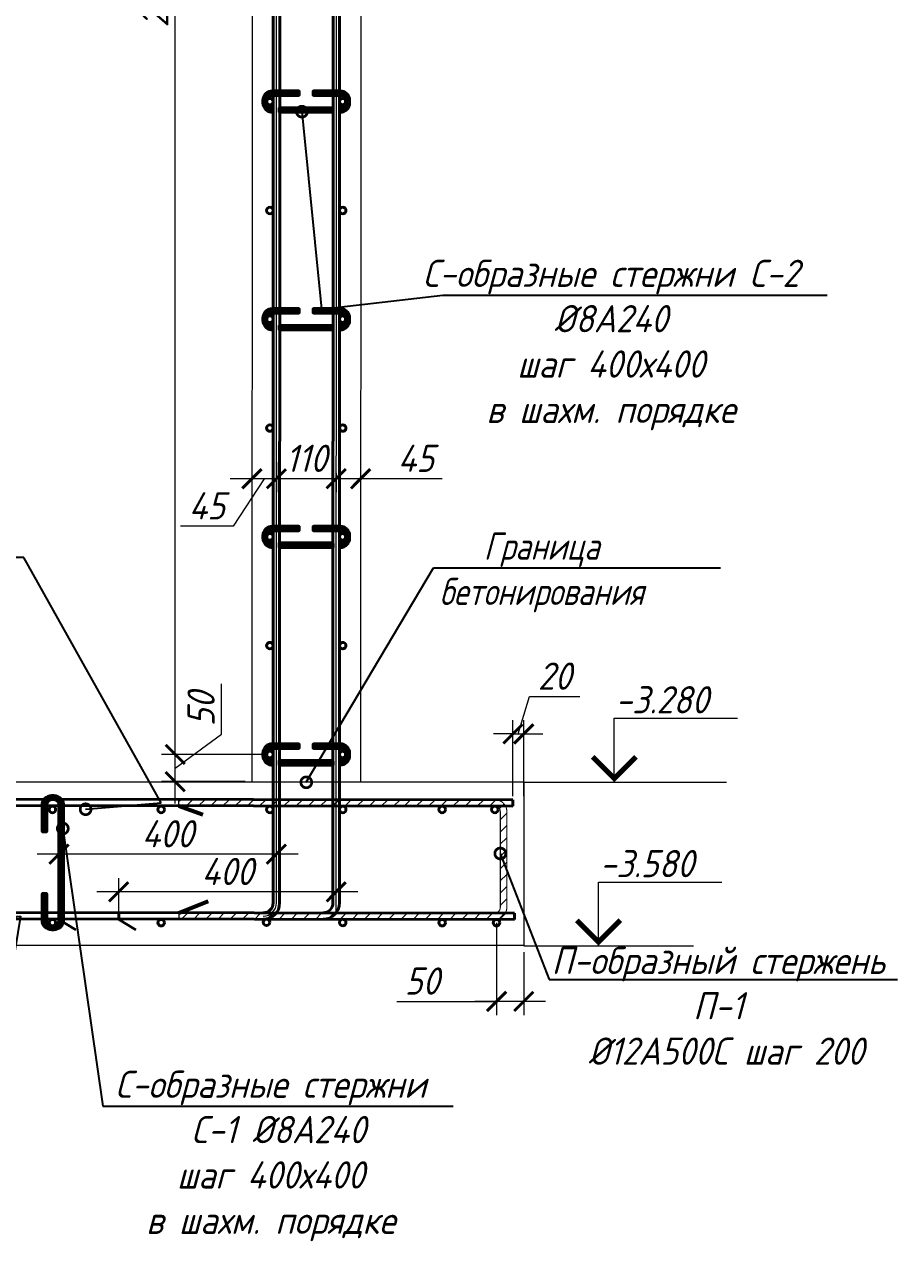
# Model space of a CAD drawing. Header units: millimetres. Extents: x 504091 to 2165846, y 135022 to 442887.
# Drawn here: x 1287446 to 1289052, y 234271 to 236510 of the extents above; entities that cross this region are included whole.
import ezdxf
from ezdxf import colors
from ezdxf.entities.mleader import LeaderData, LeaderLine
from ezdxf.math import Vec2, Vec3

# ---------------------------------------------------------------- set-up
doc = ezdxf.new("R2010")
doc.units = ezdxf.units.MM
doc.layers.get('Defpoints').update_dxf_attribs({"color": 255})
doc.layers.add('!Defpoints', color=255, linetype='Continuous', lineweight=5, plot=False)
for name, color, linetype, lineweight in [('Арматура 12', 26, 'Continuous', 50), ('КР_Арматура 12', 174, 'Continuous', 40), ('Монолит тонкий', 204, 'Continuous', 9), ('Размер', 7, 'Continuous', 13), ('размеры', 7, 'Continuous', 9), ('Размеры КР', 164, 'Continuous', 9)]:
    doc.layers.add(name, color=color, linetype=linetype, lineweight=lineweight)
doc.layers.add('Контур', color=7, linetype='Continuous')
doc.styles.add('GOST 2.304_new', font='isocpeur.ttf', dxfattribs={"width": 0.9, "oblique": 15})
doc.linetypes.add('зигзаг', pattern='A,0.00254,-5.08,[131,ltypeshp.shx,S=5.08,R=0,X=-5.08,Y=0],-10.16,[131,ltypeshp.shx,S=5.08,R=180,X=5.08,Y=0],-5.08', length=20.32254)
doc.dimstyles.new('SPDS 1_20', dxfattribs={"dimscale": 20, "dimtxt": 2.5, "dimasz": 1.77, "dimexe": 1.25, "dimexo": 0.625, "dimtad": 1, "dimdec": 0, "dimrnd": 0.001, "dimtxsty": 'GOST 2.304_new', "dimblk": 'ARCHTICK', "dimcen": 2.5, "dimdle": 2, "dimclrt": 256, "dimadec": 0, "dimazin": 2, "dimtfac": 0.75, "dimtdec": 0, "dimtmove": 1, "dimatfit": 3, "dimfxl": 0, "dimtolj": 1, "dimlwd": 9, "dimlwe": 9, "dimarcsym": 0})

# ---------------------------------------------------------------- blocks, each defined once
blk = doc.blocks.new('_DotSmall')
at = {"color": 0, "linetype": 'ByBlock', "lineweight": 35, "const_width": 0.5}
blk.add_lwpolyline([(-0.0625, 0, 1), (0.0625, 0, 1)], format="xyb", close=True, dxfattribs=at)
blk = doc.blocks.new('_ArchTick')
at = {"color": 0, "linetype": 'ByBlock', "const_width": 0.15}
blk.add_lwpolyline([(-0.5, -0.5), (0.5, 0.5)], dxfattribs=at)
blk = doc.blocks.new('*D2860')
at = {"layer": 'Defpoints', "color": 0, "lineweight": 20, "transparency": 16777216}
for p in [(1287723.2, 235167.9), (1287897.3, 235167.9), (1287864.3, 235117.9)]:
    blk.add_point(p, dxfattribs=at)
at = {"layer": 'Размеры КР', "color": 0, "lineweight": 9, "transparency": 16777216}
for p, q in [((1287808.3, 235205), (1287808.3, 235297.4)), ((1287723.2, 235077.9), (1287723.2, 235207.9)), ((1287723.2, 235142.9), (1287808.3, 235205)), ((1287884.8, 235167.9), (1287698.2, 235167.9)), ((1287851.8, 235117.9), (1287698.2, 235117.9))]:
    blk.add_line(p, q, dxfattribs=at)
at = {"layer": 'Размеры КР', "color": 0, "lineweight": 9, "transparency": 16777216, "xscale": 35.4, "yscale": 35.4, "zscale": 35.4}
for p, rotation in [((1287723.2, 235167.9), 90), ((1287723.2, 235117.9), 270)]:
    blk.add_blockref('_ArchTick', p, dxfattribs=dict(at, rotation=rotation))
at = {"layer": 'Размеры КР', "lineweight": 20, "transparency": 16777216, "insert": (1287770.8, 235251.2), "char_height": 50, "attachment_point": 5, "rotation": 90, "style": 'GOST 2.304_new'}
blk.add_mtext('\\A1;50', dxfattribs=at)
blk = doc.blocks.new('*D2861')
at = {"layer": 'Defpoints', "color": 0, "lineweight": 20, "transparency": 16777216}
for p in [(1287723.2, 238167.9), (1287897.3, 238167.9), (1287897.3, 235167.9)]:
    blk.add_point(p, dxfattribs=at)
at = {"layer": 'Размеры КР', "color": 0, "lineweight": 9, "transparency": 16777216}
for p, q in [((1287723.2, 235127.9), (1287723.2, 238207.9)), ((1287884.8, 238167.9), (1287698.2, 238167.9)), ((1287884.8, 235167.9), (1287698.2, 235167.9))]:
    blk.add_line(p, q, dxfattribs=at)
at = {"layer": 'Размеры КР', "color": 0, "lineweight": 9, "transparency": 16777216, "xscale": 35.4, "yscale": 35.4, "zscale": 35.4}
for p, rotation in [((1287723.2, 238167.9), 90), ((1287723.2, 235167.9), 270)]:
    blk.add_blockref('_ArchTick', p, dxfattribs=dict(at, rotation=rotation))
at = {"layer": 'Размеры КР', "lineweight": 20, "transparency": 16777216, "insert": (1287685.7, 236667.9), "char_height": 50, "attachment_point": 5, "rotation": 90, "style": 'GOST 2.304_new'}
blk.add_mtext('\\A1;200х15=3000', dxfattribs=at)
blk = doc.blocks.new('*D2862')
at = {"layer": 'Defpoints', "color": 0, "lineweight": 20, "transparency": 16777216}
for p in [(1287619.3, 234915.3), (1288019.3, 234913.7), (1287619.3, 234861.7)]:
    blk.add_point(p, dxfattribs=at)
at = {"layer": 'Размеры КР', "color": 0, "lineweight": 9, "transparency": 16777216}
for p, q in [((1287619.3, 234874.2), (1287619.3, 234940.3)), ((1288019.3, 234926.2), (1288019.3, 234940.3)), ((1288059.3, 234915.3), (1287579.3, 234915.3))]:
    blk.add_line(p, q, dxfattribs=at)
at = {"layer": 'Размеры КР', "color": 0, "lineweight": 9, "transparency": 16777216, "xscale": 35.4, "yscale": 35.4, "zscale": 35.4, "rotation": 180}
blk.add_blockref('_ArchTick', (1287619.3, 234915.3), dxfattribs=at)
at = {"layer": 'Размеры КР', "color": 0, "lineweight": 9, "transparency": 16777216, "xscale": 35.4, "yscale": 35.4, "zscale": 35.4}
blk.add_blockref('_ArchTick', (1288019.3, 234915.3), dxfattribs=at)
at = {"layer": 'Размеры КР', "lineweight": 20, "transparency": 16777216, "insert": (1287819.3, 234952.8), "char_height": 50, "attachment_point": 5, "style": 'GOST 2.304_new'}
blk.add_mtext('\\A1;400', dxfattribs=at)
blk = doc.blocks.new('*D2863')
at = {"layer": 'Defpoints', "color": 0, "lineweight": 20, "transparency": 16777216}
for p in [(1287509.3, 234984.6), (1287909.3, 234963), (1287509.3, 234870.9)]:
    blk.add_point(p, dxfattribs=at)
at = {"layer": 'Размеры КР', "color": 0, "lineweight": 9, "transparency": 16777216}
for p, q in [((1287509.3, 234883.4), (1287509.3, 235009.6)), ((1287909.3, 234975.5), (1287909.3, 235009.6)), ((1287949.3, 234984.6), (1287469.3, 234984.6))]:
    blk.add_line(p, q, dxfattribs=at)
at = {"layer": 'Размеры КР', "color": 0, "lineweight": 9, "transparency": 16777216, "xscale": 35.4, "yscale": 35.4, "zscale": 35.4, "rotation": 180}
blk.add_blockref('_ArchTick', (1287509.3, 234984.6), dxfattribs=at)
at = {"layer": 'Размеры КР', "color": 0, "lineweight": 9, "transparency": 16777216, "xscale": 35.4, "yscale": 35.4, "zscale": 35.4}
blk.add_blockref('_ArchTick', (1287909.3, 234984.6), dxfattribs=at)
at = {"layer": 'Размеры КР', "lineweight": 20, "transparency": 16777216, "insert": (1287709.3, 235022.1), "char_height": 50, "attachment_point": 5, "style": 'GOST 2.304_new'}
blk.add_mtext('\\A1;400', dxfattribs=at)
blk = doc.blocks.new('*D2857')
at = {"layer": 'Defpoints', "color": 0, "lineweight": 20, "transparency": 16777216}
for p in [(1288019.3, 235697.4), (1288064.3, 235697.4), (1288019.3, 235674.7)]:
    blk.add_point(p, dxfattribs=at)
at = {"layer": 'Размеры КР', "color": 0, "lineweight": 9, "transparency": 16777216}
for p, q in [((1288104.3, 235674.7), (1287979.3, 235674.7)), ((1288019.3, 235684.9), (1288019.3, 235649.7)), ((1288064.3, 235684.9), (1288064.3, 235649.7)), ((1288214.4, 235674.7), (1288064.3, 235674.7))]:
    blk.add_line(p, q, dxfattribs=at)
at = {"layer": 'Размеры КР', "color": 0, "lineweight": 9, "transparency": 16777216, "xscale": 35.4, "yscale": 35.4, "zscale": 35.4, "rotation": 180}
blk.add_blockref('_ArchTick', (1288019.3, 235674.7), dxfattribs=at)
at = {"layer": 'Размеры КР', "color": 0, "lineweight": 9, "transparency": 16777216, "xscale": 35.4, "yscale": 35.4, "zscale": 35.4}
blk.add_blockref('_ArchTick', (1288064.3, 235674.7), dxfattribs=at)
at = {"layer": 'Размеры КР', "lineweight": 20, "transparency": 16777216, "insert": (1288165.9, 235712.2), "char_height": 50, "attachment_point": 5, "style": 'GOST 2.304_new'}
blk.add_mtext('\\A1;45', dxfattribs=at)
blk = doc.blocks.new('*D2858')
at = {"layer": 'Defpoints', "color": 0, "lineweight": 20, "transparency": 16777216}
for p in [(1287909.3, 235717.7), (1288019.3, 235697.4), (1287909.3, 235674.7)]:
    blk.add_point(p, dxfattribs=at)
at = {"layer": 'Размеры КР', "color": 0, "lineweight": 9, "transparency": 16777216}
for p, q in [((1287909.3, 235705.2), (1287909.3, 235649.7)), ((1288059.3, 235674.7), (1287869.3, 235674.7)), ((1288019.3, 235684.9), (1288019.3, 235649.7))]:
    blk.add_line(p, q, dxfattribs=at)
at = {"layer": 'Размеры КР', "color": 0, "lineweight": 9, "transparency": 16777216, "xscale": 35.4, "yscale": 35.4, "zscale": 35.4, "rotation": 180}
blk.add_blockref('_ArchTick', (1287909.3, 235674.7), dxfattribs=at)
at = {"layer": 'Размеры КР', "color": 0, "lineweight": 9, "transparency": 16777216, "xscale": 35.4, "yscale": 35.4, "zscale": 35.4}
blk.add_blockref('_ArchTick', (1288019.3, 235674.7), dxfattribs=at)
at = {"layer": 'Размеры КР', "lineweight": 20, "transparency": 16777216, "insert": (1287964.3, 235712.2), "char_height": 50, "attachment_point": 5, "style": 'GOST 2.304_new'}
blk.add_mtext('\\A1;110', dxfattribs=at)
blk = doc.blocks.new('*D2859')
at = {"layer": 'Defpoints', "color": 0, "lineweight": 20, "transparency": 16777216}
for p in [(1287864.3, 235727.3), (1287909.3, 235717.7), (1287864.3, 235674.7)]:
    blk.add_point(p, dxfattribs=at)
at = {"layer": 'Размеры КР', "color": 0, "lineweight": 9, "transparency": 16777216}
for p, q in [((1287864.3, 235714.8), (1287864.3, 235649.7)), ((1287909.3, 235705.2), (1287909.3, 235649.7)), ((1287949.3, 235674.7), (1287824.3, 235674.7)), ((1287886.8, 235674.7), (1287829.9, 235587.4)), ((1287829.9, 235587.4), (1287733, 235587.4))]:
    blk.add_line(p, q, dxfattribs=at)
at = {"layer": 'Размеры КР', "color": 0, "lineweight": 9, "transparency": 16777216, "xscale": 35.4, "yscale": 35.4, "zscale": 35.4, "rotation": 180}
blk.add_blockref('_ArchTick', (1287864.3, 235674.7), dxfattribs=at)
at = {"layer": 'Размеры КР', "color": 0, "lineweight": 9, "transparency": 16777216, "xscale": 35.4, "yscale": 35.4, "zscale": 35.4}
blk.add_blockref('_ArchTick', (1287909.3, 235674.7), dxfattribs=at)
at = {"layer": 'Размеры КР', "lineweight": 20, "transparency": 16777216, "insert": (1287781.4, 235624.9), "char_height": 50, "attachment_point": 5, "style": 'GOST 2.304_new'}
blk.add_mtext('\\A1;45', dxfattribs=at)
blk = doc.blocks.new('*D2903')
at = {"layer": 'Defpoints', "color": 0, "lineweight": 20, "transparency": 16777216}
for p in [(1288314.3, 234870.7), (1288364.3, 234816.7), (1288314.3, 234713.9)]:
    blk.add_point(p, dxfattribs=at)
at = {"layer": 'Контур', "color": 0, "lineweight": 9, "transparency": 16777216}
for p, q in [((1288314.3, 234858.2), (1288314.3, 234688.9)), ((1288364.3, 234804.2), (1288364.3, 234688.9)), ((1288131, 234713.9), (1288314.3, 234713.9)), ((1288404.3, 234713.9), (1288274.3, 234713.9))]:
    blk.add_line(p, q, dxfattribs=at)
at = {"layer": 'Контур', "color": 0, "lineweight": 9, "transparency": 16777216, "xscale": 35.4, "yscale": 35.4, "zscale": 35.4, "rotation": 180}
blk.add_blockref('_ArchTick', (1288314.3, 234713.9), dxfattribs=at)
at = {"layer": 'Контур', "color": 0, "lineweight": 9, "transparency": 16777216, "xscale": 35.4, "yscale": 35.4, "zscale": 35.4}
blk.add_blockref('_ArchTick', (1288364.3, 234713.9), dxfattribs=at)
at = {"layer": 'Контур', "lineweight": 20, "transparency": 16777216, "insert": (1288177.2, 234751.4), "char_height": 50, "attachment_point": 5, "style": 'GOST 2.304_new'}
blk.add_mtext('\\A1;50', dxfattribs=at)
blk = doc.blocks.new('*D2920')
at = {"layer": 'Defpoints', "color": 0, "lineweight": 20, "transparency": 16777216}
for p in [(1288364.3, 235205.6), (1288344.3, 235078.7), (1288364.3, 235078.7)]:
    blk.add_point(p, dxfattribs=at)
at = {"layer": 'Контур', "color": 0, "lineweight": 9, "transparency": 16777216}
for p, q in [((1288354.3, 235205.6), (1288374.9, 235274.4)), ((1288374.9, 235274.4), (1288467.3, 235274.4)), ((1288344.3, 235091.2), (1288344.3, 235230.6)), ((1288364.3, 235091.2), (1288364.3, 235230.6)), ((1288344.3, 235205.6), (1288308.9, 235205.6)), ((1288344.3, 235205.6), (1288364.3, 235205.6)), ((1288344.3, 235205.6), (1288364.3, 235205.6)), ((1288364.3, 235205.6), (1288399.7, 235205.6))]:
    blk.add_line(p, q, dxfattribs=at)
at = {"layer": 'Контур', "color": 0, "lineweight": 9, "transparency": 16777216, "xscale": 35.4, "yscale": 35.4, "zscale": 35.4}
blk.add_blockref('_ArchTick', (1288344.3, 235205.6), dxfattribs=at)
at = {"layer": 'Контур', "color": 0, "lineweight": 9, "transparency": 16777216, "xscale": 35.4, "yscale": 35.4, "zscale": 35.4, "rotation": 180}
blk.add_blockref('_ArchTick', (1288364.3, 235205.6), dxfattribs=at)
at = {"layer": 'Контур', "lineweight": 20, "transparency": 16777216, "insert": (1288421.1, 235311.9), "char_height": 50, "attachment_point": 5, "style": 'GOST 2.304_new'}
blk.add_mtext('\\A1;20', dxfattribs=at)

msp = doc.modelspace()

# ---------------------------------------------------------------- hatches: boundary and pattern name
at = {"layer": 'Размер', "lineweight": 13, "transparency": 33554687}
h = msp.add_hatch(dxfattribs=at)
h.set_pattern_fill('ANSI31', color=256, scale=5)
h.set_pattern_definition([(45, (236384.15, 27119.971), (-11.22532015, 11.22532015), [])])
edge = h.paths.add_edge_path()
edge.add_line((1288139.8468, 235084.7207), (1288311.3112, 235084.7207))
edge.add_arc((1288311.3112, 235062.8207), 21.9, 0, 90, ccw=False)
edge.add_line((1288333.2112, 235062.8207), (1288333.2112, 234886.6207))
edge.add_arc((1288311.3112, 234886.6207), 21.9, -90, 0, ccw=False)
edge.add_line((1288311.3112, 234864.7207), (1287727.1091, 234864.7207))
edge.add_line((1287727.1091, 234864.7207), (1287727.1091, 234876.7207))
edge.add_line((1287727.1091, 234876.7207), (1288311.3112, 234876.7207))
edge.add_arc((1288311.3112, 234886.6207), 9.9, 270, 360)
edge.add_line((1288321.2112, 234886.6207), (1288321.2112, 235062.8207))
edge.add_arc((1288311.3112, 235062.8207), 9.9, 360, 450)
edge.add_line((1288311.3112, 235072.7207), (1288142.9242, 235072.7207))
edge.add_line((1288142.9242, 235072.7207), (1288139.8468, 235084.7207))
h = msp.add_hatch(dxfattribs=at)
h.set_pattern_fill('ANSI31', color=256, scale=5)
h.set_pattern_definition([(45, (236387.15, 27119.971), (-11.22532015, 11.22532015), [])])
edge = h.paths.add_edge_path()
edge.add_line((1288150.0495, 235072.7207), (1287729.3259, 235072.7207))
edge.add_line((1287729.3259, 235072.7207), (1287729.3259, 235084.7207))
edge.add_line((1287729.3259, 235084.7207), (1288143.8115, 235084.7207))

# ---------------------------------------------------------------- linework, layer by layer
at = {"layer": '!Defpoints', "lineweight": 15, "ltscale": 100}
msp.add_line((1288019.3028, 234874.8304), (1288020.3028, 238300.5225), dxfattribs=at)
msp.add_lwpolyline([(1287885.3028, 234870.8484, 0.414213562), (1287909.3028, 234894.8484), (1287910.3028, 238300.5225)], format="xyb", dxfattribs=at)
at = {"layer": 'Арматура 12', "lineweight": 53, "ltscale": 20}
for p, q in [((1287729.7557, 235073.3724), (1287774.144, 235057.6293)), ((1287729.956, 234876.6597), (1287783.6654, 234898.0617)), ((1287729.956, 234876.6597), (1287783.6654, 234898.0617))]:
    msp.add_line(p, q, dxfattribs=at)
for points in [[(1287903.3028, 236355.5458, -0.460305877), (1287891.3028, 236365.9402), (1287891.3028, 236369.7855, -0.414213562), (1287901.8028, 236380.2855), (1287950.7184, 236380.2855), (1287950.7184, 236386.2855), (1287901.8028, 236386.2855, 0.414213562), (1287885.3028, 236369.7855), (1287885.3028, 236365.9402, 0.441038441), (1287903.3028, 236349.4914, 0.242110317)], [(1288025.3028, 236349.4402), (1288026.8028, 236349.4402, 0.414213562), (1288043.3028, 236365.9402), (1288043.3028, 236369.7855, 0.414213562), (1288026.8028, 236386.2855), (1287977.8729, 236386.2855), (1287977.8729, 236380.2855), (1288026.8028, 236380.2855, -0.414213562), (1288037.3028, 236369.7855), (1288037.3028, 236365.9402, -0.414213562), (1288026.8028, 236355.4402), (1288025.3028, 236355.4402)], [(1287903.3028, 235955.5458, -0.460305877), (1287891.3028, 235965.9402), (1287891.3028, 235969.7855, -0.414213562), (1287901.8028, 235980.2855), (1287950.7184, 235980.2855), (1287950.7184, 235986.2855), (1287901.8028, 235986.2855, 0.414213562), (1287885.3028, 235969.7855), (1287885.3028, 235965.9402, 0.441038441), (1287903.3028, 235949.4914, 0.242110317)], [(1288025.3028, 235949.4402), (1288026.8028, 235949.4402, 0.414213562), (1288043.3028, 235965.9402), (1288043.3028, 235969.7855, 0.414213562), (1288026.8028, 235986.2855), (1287977.8729, 235986.2855), (1287977.8729, 235980.2855), (1288026.8028, 235980.2855, -0.414213562), (1288037.3028, 235969.7855), (1288037.3028, 235965.9402, -0.414213562), (1288026.8028, 235955.4402), (1288025.3028, 235955.4402)], [(1287903.3028, 235555.5458, -0.460305877), (1287891.3028, 235565.9402), (1287891.3028, 235569.7855, -0.414213562), (1287901.8028, 235580.2855), (1287950.7184, 235580.2855), (1287950.7184, 235586.2855), (1287901.8028, 235586.2855, 0.414213562), (1287885.3028, 235569.7855), (1287885.3028, 235565.9402, 0.441038441), (1287903.3028, 235549.4914, 0.242110317)], [(1288025.3028, 235549.4402), (1288026.8028, 235549.4402, 0.414213562), (1288043.3028, 235565.9402), (1288043.3028, 235569.7855, 0.414213562), (1288026.8028, 235586.2855), (1287977.8729, 235586.2855), (1287977.8729, 235580.2855), (1288026.8028, 235580.2855, -0.414213562), (1288037.3028, 235569.7855), (1288037.3028, 235565.9402, -0.414213562), (1288026.8028, 235555.4402), (1288025.3028, 235555.4402)], [(1287903.3028, 235155.5458, -0.460305877), (1287891.3028, 235165.9402), (1287891.3028, 235169.7855, -0.414213562), (1287901.8028, 235180.2855), (1287950.7184, 235180.2855), (1287950.7184, 235186.2855), (1287901.8028, 235186.2855, 0.414213562), (1287885.3028, 235169.7855), (1287885.3028, 235165.9402, 0.441038441), (1287903.3028, 235149.4914, 0.242110317)], [(1288025.3028, 235149.4402), (1288026.8028, 235149.4402, 0.414213562), (1288043.3028, 235165.9402), (1288043.3028, 235169.7855, 0.414213562), (1288026.8028, 235186.2855), (1287977.8729, 235186.2855), (1287977.8729, 235180.2855), (1288026.8028, 235180.2855, -0.414213562), (1288037.3028, 235169.7855), (1288037.3028, 235165.9402, -0.414213562), (1288026.8028, 235155.4402), (1288025.3028, 235155.4402)], [(1287510.4437, 235072.6597, 0.468919726), (1287499.9437, 235085.5636), (1287496.0984, 235085.5636, 0.414213562), (1287485.5984, 235075.0636), (1287485.5984, 235026.148), (1287479.5984, 235026.148), (1287479.5984, 235075.0636, -0.414213562), (1287496.0984, 235091.5636), (1287499.9437, 235091.5636, -0.450955437), (1287516.4437, 235072.6597, -0.242110317)], [(1287516.4437, 234864.6597), (1287516.4437, 234862.9036, -0.414213562), (1287499.9437, 234846.4036), (1287496.0984, 234846.4036, -0.414213562), (1287479.5984, 234862.9036), (1287479.5984, 234911.8335), (1287485.5984, 234911.8335), (1287485.5984, 234862.9036, 0.414213562), (1287496.0984, 234852.4036), (1287499.9437, 234852.4036, 0.414213562), (1287510.4437, 234862.9036), (1287510.4437, 234864.6597)]]:
    msp.add_lwpolyline(points, format="xyb", dxfattribs=at)
for points in [[(1288013.3028, 236355.4402), (1287915.3028, 236355.4402), (1287915.3028, 236349.4402), (1288013.3028, 236349.4402)], [(1288013.3028, 235955.4402), (1287915.3028, 235955.4402), (1287915.3028, 235949.4402), (1288013.3028, 235949.4402)], [(1288013.3028, 235555.4402), (1287915.3028, 235555.4402), (1287915.3028, 235549.4402), (1288013.3028, 235549.4402)], [(1288013.3028, 235155.4402), (1287915.3028, 235155.4402), (1287915.3028, 235149.4402), (1288013.3028, 235149.4402)], [(1287510.4437, 234864.6597), (1287510.4437, 235072.6597), (1287516.4437, 235072.6597), (1287516.4437, 234864.6597)]]:
    msp.add_lwpolyline(points, close=True, dxfattribs=at)
at = {"layer": 'Арматура 12', "lineweight": 53, "ltscale": 20, "const_width": 2}
msp.add_lwpolyline([(1288139.8468, 235084.7207), (1288311.3112, 235084.7207, -0.414213562), (1288333.2112, 235062.8207), (1288333.2112, 234886.6207, -0.414213562), (1288311.3112, 234864.7207), (1287730.1091, 234864.7207), (1287730.1091, 234876.7207), (1288311.3112, 234876.7207, 0.414213562), (1288321.2112, 234886.6207), (1288321.2112, 235062.8207, 0.414213562), (1288311.3112, 235072.7207), (1287729.3259, 235072.7207)], format="xyb", dxfattribs=at)
for points in [[(1288145.6551, 235072.7207), (1287729.3259, 235072.7207), (1287729.3259, 235084.7207), (1288139.417, 235084.7207)], [(1288146.0848, 235072.7629), (1287729.7557, 235073.3724), (1287729.7557, 235085.3724), (1288139.8468, 235084.7629)]]:
    msp.add_lwpolyline(points, dxfattribs=at)
at = {"layer": 'КР_Арматура 12', "ltscale": 12}
for p, q in [((1288344.3028, 235084.6597), (1286614.3028, 235086.6597)), ((1286614.3028, 235086.6597), (1288344.3028, 235084.6597)), ((1288344.3028, 235072.6597), (1286614.3028, 235074.6597)), ((1286614.3028, 235074.6597), (1288344.3028, 235072.6597)), ((1288344.3028, 235072.6597), (1288344.3028, 235084.6597)), ((1286614.3028, 234878.6597), (1288347.3028, 234875.9328)), ((1286614.3028, 234866.6597), (1288347.3028, 234864.3867)), ((1288347.3028, 234875.9328), (1288347.3028, 234864.3867)), ((1287509.3028, 234864.6597), (1287540.584, 234845.5271)), ((1287619.3028, 234864.6597), (1287650.584, 234845.5271))]:
    msp.add_line(p, q, dxfattribs=at)
for points in [[(1287885.3028, 234876.8484, 0.414213562), (1287903.3028, 234894.8484), (1287904.2992, 238288.3338), (1287916.2992, 238288.3338), (1287915.3028, 234894.8484, -0.414213562), (1287885.3028, 234864.8484, 0.414213562)], [(1287995.3028, 234876.8484, 0.414213562), (1288013.3028, 234894.8484), (1288014.2992, 238288.3338), (1288026.2992, 238288.3338), (1288025.3028, 234894.8484, -0.414213562), (1287995.3028, 234864.8484, 0.414213562)]]:
    msp.add_lwpolyline(points, format="xyb", dxfattribs=at)
for points in [[(1287509.3028, 234864.6597), (1287509.3028, 234876.6597)], [(1287619.3028, 234864.6597), (1287619.3028, 234876.6597)]]:
    msp.add_lwpolyline(points, dxfattribs=at)
for centre in [(1287897.3028, 236367.8628), (1288031.3028, 236367.8628), (1287897.3028, 236167.8628), (1288031.3028, 236167.8628), (1287897.3028, 235967.8628), (1288031.3028, 235967.8628), (1287897.3028, 235767.8628), (1288031.3028, 235767.8628), (1287897.3028, 235567.8628), (1288031.3028, 235567.8628), (1287897.3028, 235367.8628), (1288031.3028, 235367.8628), (1287897.3028, 235167.8628), (1288031.3028, 235167.8628), (1287497.3028, 235066.6597), (1287697.3028, 235066.6597), (1287897.3028, 235066.6597), (1288031.3603, 235066.6404), (1288214.3028, 235066.6597), (1288311.3028, 235066.6597), (1287497.3028, 234858.6597), (1287697.3028, 234858.6597), (1287891.1411, 234859.3103), (1288031.3449, 234858.9231), (1288214.3028, 234858.6597), (1288314.3028, 234858.6597)]:
    msp.add_circle(centre, 6, dxfattribs=at)
at = {"layer": 'Монолит тонкий', "lineweight": 13, "ltscale": 100}
for p, q in [((1287865.4125, 238308.3338), (1287864.3028, 235116.67)), ((1288065.4125, 238308.3338), (1288064.3028, 235116.67)), ((1287864.3028, 235116.67), (1286594.3028, 235116.67)), ((1288364.3028, 235116.67), (1288064.3028, 235116.67)), ((1288364.3028, 235116.67), (1288364.3028, 234816.67)), ((1288364.3028, 234816.67), (1286594.3028, 234816.67))]:
    msp.add_line(p, q, dxfattribs=at)
at = {"layer": 'размеры', "ltscale": 50}
for p, q in [((1288364.3028, 235116.67), (1288737.2994, 235116.67)), ((1288364.3028, 234816.3338), (1288676.7631, 234816.3338))]:
    msp.add_line(p, q, dxfattribs=at)
for points in [[(1288530.9538, 235116.67), (1288530.9538, 235234.3914), (1288757.8024, 235234.3914)], [(1288502.0719, 234816.3338), (1288502.0719, 234933.2553), (1288728.9205, 234933.2553)]]:
    msp.add_lwpolyline(points, dxfattribs=at)
at = {"layer": 'размеры', "ltscale": 50, "const_width": 9.6}
for points in [[(1288570.9538, 235163.4582), (1288530.9538, 235123.4582), (1288490.9538, 235163.4582)], [(1288542.0719, 234863.1221), (1288502.0719, 234823.1221), (1288462.0719, 234863.1221)]]:
    msp.add_lwpolyline(points, dxfattribs=at)
at = {"layer": 'Размеры КР', "linetype": 'зигзаг', "lineweight": 20}
msp.add_line((1288064.3028, 235116.67), (1287864.3028, 235116.67), dxfattribs=at)

# ---------------------------------------------------------------- texts
at = {"layer": 'размеры', "ltscale": 50, "style": 'GOST 2.304_new', "oblique": 15, "width": 0.9}
for s, p in [('-3.280', (1288532.8523, 235243.3807)), ('-3.580', (1288503.9704, 234942.2446))]:
    msp.add_text(s, height=50, dxfattribs=at).set_placement(p)

# ---------------------------------------------------------------- dimensions: what is measured, and where the dimension line sits
at = {"layer": 'Контур', "lineweight": 20}
dim = msp.add_linear_dim(base=(1288364.3028, 235205.6424), p1=(1288344.3028, 235078.6597), p2=(1288364.3028, 235078.6597), dimstyle='SPDS 1_20', dxfattribs=at)
dim.commit()
dim.dimension.update_dxf_attribs({"geometry": '*D2920', "text_midpoint": (1288387.4278, 235311.8924)})
dim = msp.add_linear_dim(base=(1288314.3028, 234713.9343), p1=(1288364.3028, 234816.67), p2=(1288314.3028, 234870.6597), dimstyle='SPDS 1_20', dxfattribs=at)
dim.commit()
dim.dimension.update_dxf_attribs({"geometry": '*D2903', "text_midpoint": (1288177.1914, 234730.2015), "dimtype": 160})
at = {"layer": 'Размеры КР', "lineweight": 20}
dim = msp.add_linear_dim(base=(1287723.2225, 238167.8628), p1=(1287897.3028, 235167.8628), p2=(1287897.3028, 238167.8628), angle=90, text='200х15=<>', dimstyle='SPDS 1_20', dxfattribs=at)
dim.commit()
dim.dimension.update_dxf_attribs({"geometry": '*D2861', "text_midpoint": (1287685.7225, 236667.8628)})
for base, p1, p2, picture, middle in [((1287909.3028, 235674.6971), (1288019.3028, 235697.3523), (1287909.3028, 235717.6722), '*D2858', (1287964.3028, 235712.1971)), ((1287509.3028, 234984.6277), (1287909.3028, 234962.9861), (1287509.3028, 234870.8526), '*D2863', (1287709.3028, 235022.1277)), ((1287619.3028, 234915.2575), (1288019.3028, 234913.7032), (1287619.3028, 234861.665), '*D2862', (1287819.3028, 234952.7575))]:
    dim = msp.add_linear_dim(base=base, p1=p1, p2=p2, angle=180, dimstyle='SPDS 1_20', dxfattribs=at)
    dim.commit()
    dim.dimension.update_dxf_attribs({"geometry": picture, "text_midpoint": middle})
for base, p1, p2, angle, picture, middle in [((1288019.3028, 235674.6971), (1288064.3028, 235697.3523), (1288019.3028, 235697.3523), 180, '*D2857', (1288165.9158, 235676.9927)), ((1287864.3028, 235674.6971), (1287909.3028, 235717.6722), (1287864.3028, 235727.2619), 180, '*D2859', (1287817.3883, 235587.383)), ((1287723.2225, 235167.8628), (1287864.3028, 235117.8628), (1287897.3028, 235167.8628), 90, '*D2860', (1287808.3385, 235217.5226))]:
    dim = msp.add_linear_dim(base=base, p1=p1, p2=p2, angle=angle, dimstyle='SPDS 1_20', dxfattribs=at)
    dim.commit()
    dim.dimension.update_dxf_attribs({"geometry": picture, "text_midpoint": middle, "dimtype": 160})

# ---------------------------------------------------------------- leaders
at = {"layer": 'Размер', "ltscale": 20}
ml = msp.add_multileader_mtext('Standard', dxfattribs=at)
ml.set_content('\\A1;С-образные стержни С-2 %%C8А240\\Pшаг 400х400\\Pв шахм. порядке ', color=256, style='GOST 2.304_new')
ml.set_leader_properties()
ml.set_arrow_properties(name='DOTSMALL')
ml.build(insert=Vec2(0, 0))
ml.multileader.update_dxf_attribs({"text_left_attachment_type": 6, "text_right_attachment_type": 6, "arrow_head_size": 40})
ctx = ml.context
ctx.base_point, ctx.char_height, ctx.arrow_head_size, ctx.landing_gap_size, ctx.plane_origin = Vec3(1288223.7446, 236012.2742), 50, 40, 0, Vec3(1284844.3159, 266151.8753)
ctx.left_attachment, ctx.right_attachment, ctx.text_align_type = 6, 6, 1
notes = []
notes.append((ctx, [(1, (1, 1, 0), (1288215.7446, 236012.2742), (1, 0), 8, [(0, [(1287956.2756, 236349.4402), (1287992.443, 235986.2855)], 0, [])])]))
ctx.mtext.insert, ctx.mtext.rotation, ctx.mtext.width, ctx.mtext.alignment, ctx.mtext.flow_direction = Vec3(1288524.6869, 236077.2742), 6.283185307, 691.770084, 2, 5
ml = msp.add_multileader_mtext('Standard', dxfattribs=at)
ml.set_content('\\A1;поз.1\\P %%C12А500С шаг 200\\Pосн. верхн. армир.', color=256, style='GOST 2.304_new')
ml.set_leader_properties()
ml.set_arrow_properties(name='DOTSMALL')
ml.build(insert=Vec2(0, 0))
ml.multileader.update_dxf_attribs({"text_left_attachment_type": 6, "text_right_attachment_type": 6, "arrow_head_size": 40})
ctx = ml.context
ctx.base_point, ctx.char_height, ctx.arrow_head_size, ctx.landing_gap_size, ctx.plane_origin = Vec3(1286829.6977, 235530.1038), 50, 40, 0, Vec3(1284600.467, 264774.3228)
ctx.left_attachment, ctx.right_attachment, ctx.text_align_type = 6, 6, 1
notes.append((ctx, [(0, (1, 1, 0), (1287444.685, 235530.1038), (-1, 0), 8, [(1, [(1287558.4255, 235067.1188), (1287697.3028, 235078.6597)], 0, [])])]))
ctx.mtext.insert, ctx.mtext.rotation, ctx.mtext.width, ctx.mtext.alignment, ctx.mtext.flow_direction = Vec3(1287133.1913, 235595.1038), 6.283185307, 896.133701, 2, 5
ml = msp.add_multileader_mtext('Standard', dxfattribs=at)
ml.set_content('\\A1;{\\W0.8;Граница бетонирования}', color=256, style='GOST 2.304_new')
ml.set_leader_properties()
ml.set_arrow_properties(name='DOTSMALL')
ml.build(insert=Vec2(0, 0))
ml.multileader.update_dxf_attribs({"text_left_attachment_type": 6, "text_right_attachment_type": 6, "dogleg_length": 1, "arrow_head_size": 40})
ctx = ml.context
ctx.base_point, ctx.char_height, ctx.arrow_head_size, ctx.landing_gap_size, ctx.plane_origin = Vec3(1288206.3612, 235510.9283), 50, 40, 0, Vec3(1297178.6105, 293308.61)
ctx.left_attachment, ctx.right_attachment, ctx.text_align_type = 6, 6, 1
notes.append((ctx, [(0, (1, 1, 0), (1288198.3612, 235510.9283), (1, 0), 8, [(0, [(1287964.3028, 235116.67)], 0, [])])]))
ctx.mtext.insert, ctx.mtext.width, ctx.mtext.alignment, ctx.mtext.flow_direction = Vec3(1288397.06, 235575.9283), 514.669921, 2, 5
ml = msp.add_multileader_mtext('Standard', dxfattribs=at)
ml.set_content('\\A1;С-образные стержни\\P С-1 %%C8А240\\Pшаг 400х400\\Pв шахм. порядке ', color=256, style='GOST 2.304_new')
ml.set_leader_properties()
ml.set_arrow_properties(name='DOTSMALL')
ml.build(insert=Vec2(0, 0))
ml.multileader.update_dxf_attribs({"text_left_attachment_type": 6, "text_right_attachment_type": 6, "arrow_head_size": 40})
ctx = ml.context
ctx.base_point, ctx.char_height, ctx.arrow_head_size, ctx.landing_gap_size, ctx.plane_origin = Vec3(1287597.8881, 234521.6435), 50, 40, 0, Vec3(1284553.5964, 264668.3115)
ctx.left_attachment, ctx.right_attachment, ctx.text_align_type = 6, 6, 1
notes.append((ctx, [(1, (1, 1, 0), (1287589.8881, 234521.6435), (1, 0), 8, [(1, [(1287516.4437, 235031.7111)], 0, [])])]))
ctx.mtext.insert, ctx.mtext.rotation, ctx.mtext.width, ctx.mtext.alignment, ctx.mtext.flow_direction = Vec3(1287898.8304, 234586.6435), 6.283185307, 896.133701, 2, 5
ml = msp.add_multileader_mtext('Standard', dxfattribs=at)
ml.set_content('\\A1;П-образный стержень П-1\\P %%C12А500С шаг 200', color=256, style='GOST 2.304_new')
ml.set_leader_properties()
ml.set_arrow_properties(name='DOTSMALL')
ml.build(insert=Vec2(0, 0))
ml.multileader.update_dxf_attribs({"text_left_attachment_type": 6, "text_right_attachment_type": 6, "arrow_head_size": 40})
ctx = ml.context
ctx.base_point, ctx.char_height, ctx.arrow_head_size, ctx.landing_gap_size, ctx.plane_origin = Vec3(1288418.8168, 234754.2422), 50, 40, 0, Vec3(1286671.3639, 264586.7185)
ctx.left_attachment, ctx.right_attachment, ctx.text_align_type = 6, 6, 1
notes.append((ctx, [(1, (1, 1, 0), (1288410.8168, 234754.2422), (1, 0), 8, [(1, [(1288321.2112, 234985.8277)], 0, [])])]))
ctx.mtext.insert, ctx.mtext.rotation, ctx.mtext.width, ctx.mtext.alignment, ctx.mtext.flow_direction = Vec3(1288722.3104, 234814.2422), 6.283185307, 627.027399, 2, 5
ml = msp.add_multileader_mtext('Standard', dxfattribs=at)
ml.set_content('\\A1;поз.1\\P%%C12А500С шаг 200\\Pосн. нижн. армир.', color=256, style='GOST 2.304_new')
ml.set_leader_properties()
ml.set_arrow_properties(name='DOTSMALL')
ml.build(insert=Vec2(0, 0))
ml.multileader.update_dxf_attribs({"text_left_attachment_type": 6, "text_right_attachment_type": 6, "arrow_head_size": 40})
ctx = ml.context
ctx.base_point, ctx.char_height, ctx.arrow_head_size, ctx.landing_gap_size, ctx.plane_origin = Vec3(1286810.5703, 234600.6564), 50, 40, 0, Vec3(1285591.3984, 263716.8212)
ctx.left_attachment, ctx.right_attachment, ctx.text_align_type = 6, 6, 1
notes.append((ctx, [(0, (1, 1, 0), (1287394.0576, 234600.6564), (-1, 0), 8, [(0, [(1287297.3028, 234858.6597), (1287438.3579, 234870.7564)], 0, [])])]))
ctx.mtext.insert, ctx.mtext.rotation, ctx.mtext.width, ctx.mtext.alignment, ctx.mtext.flow_direction = Vec3(1287098.3139, 234665.6564), 6.283185307, 821.237763, 2, 5
for ctx, leaders in notes:
    for number, flags, end, landing, length, lines in leaders:
        leader = LeaderData()
        leader.index, (leader.has_last_leader_line, leader.has_dogleg_vector, leader.attachment_direction) = number, flags
        leader.last_leader_point, leader.dogleg_vector, leader.dogleg_length = Vec3(end), Vec3(landing), length
        for number, points, colour, breaks in lines:
            line = LeaderLine()
            line.index, line.vertices, line.color, line.breaks = number, Vec3.list(points), colors.encode_raw_color(colour), breaks
            leader.lines.append(line)
        ctx.leaders.append(leader)

doc.saveas('drawing.dxf')
